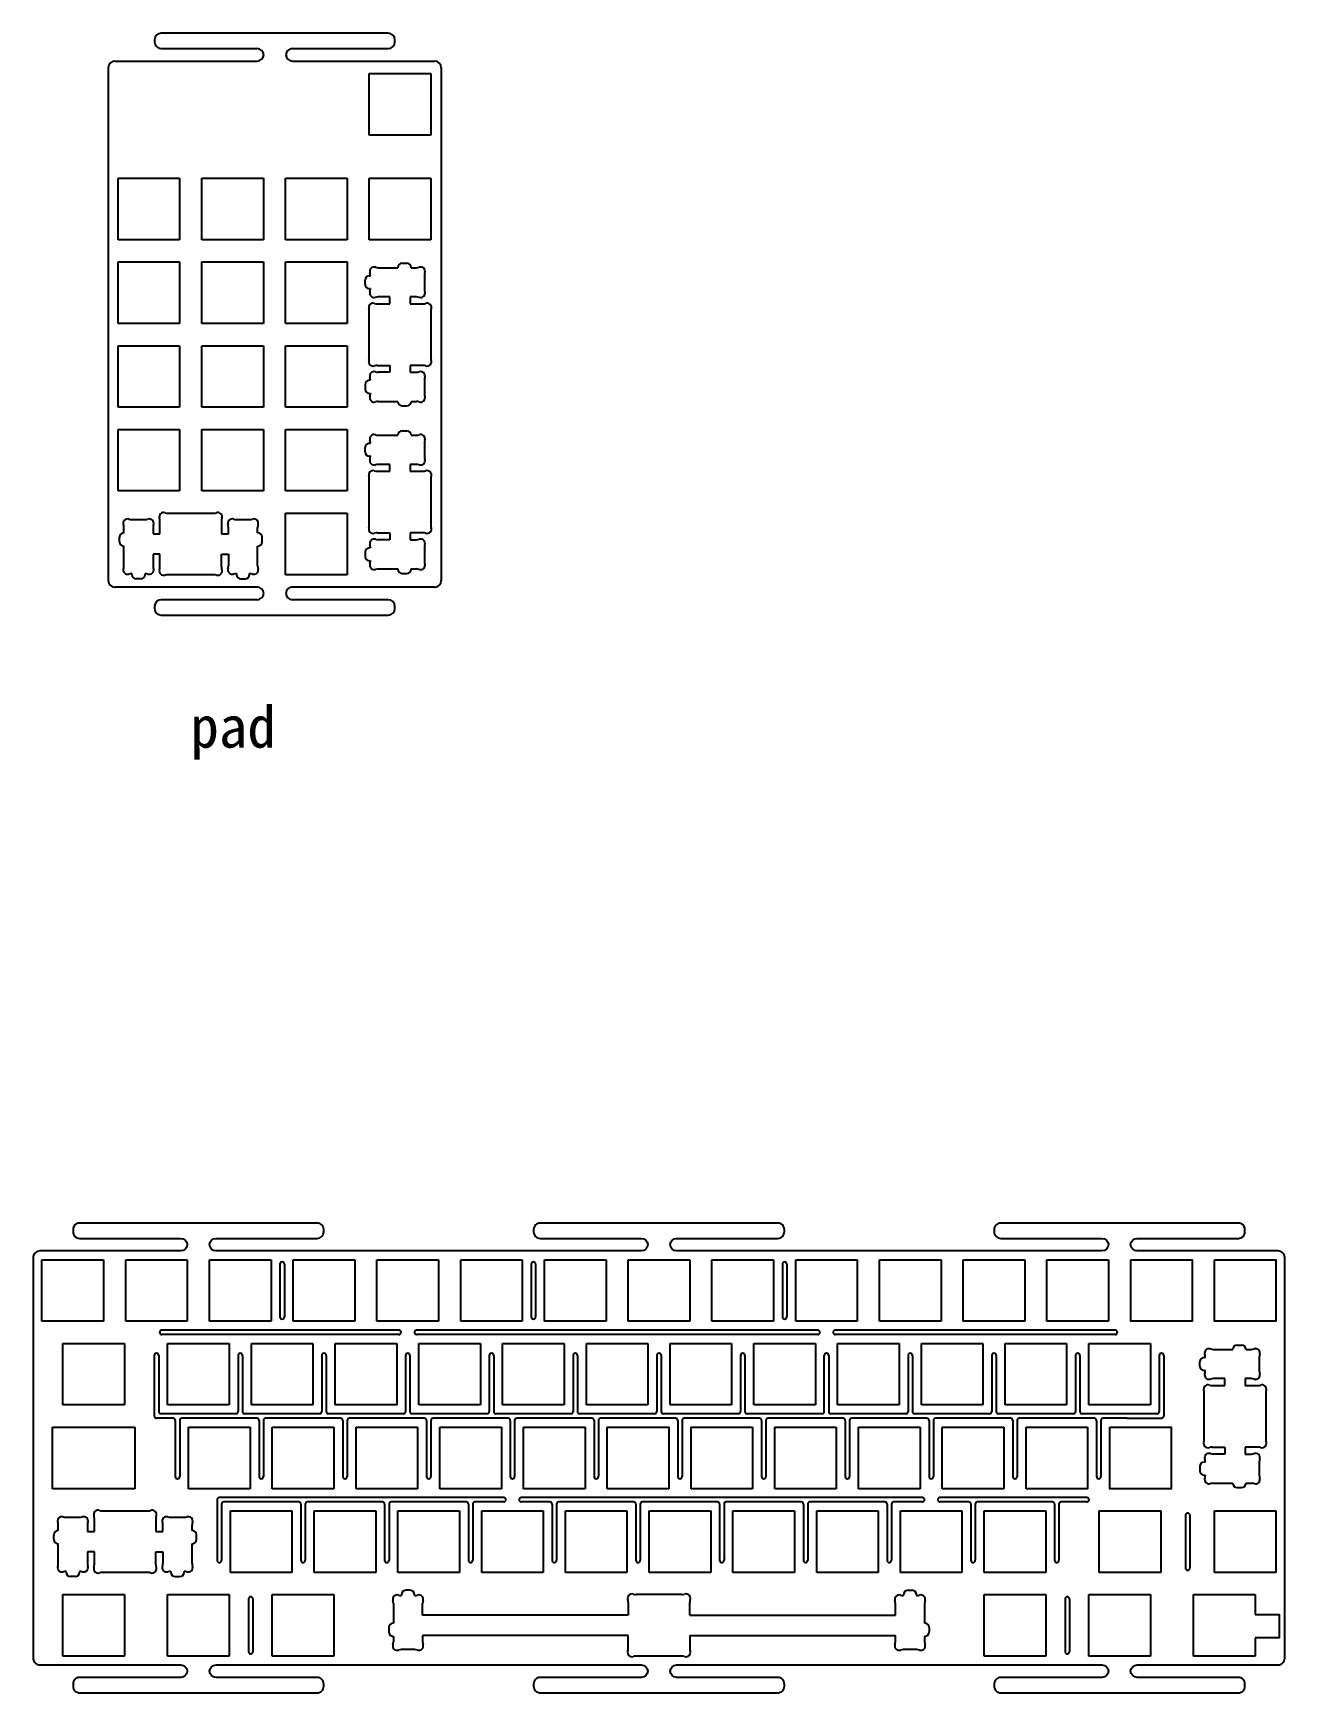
# Model space of a CAD drawing. Header units: millimetres. Extents: x 129 to 1846, y -253 to 443.
# Drawn here: x 1513.6 to 1798.3, y 65.2 to 442.8 of the extents above; entities that cross this region are included whole.
import ezdxf

# ---------------------------------------------------------------- set-up
doc = ezdxf.new("R2010")
doc.units = ezdxf.units.MM
doc.layers.add('BoardOutLine', color=6, linetype='Continuous', true_color=0xff00ff)
for name, color, linetype in [('SUIT-00-06_PBL7', 7, 'Continuous'), ('上壳', 10, 'Continuous'), ('图层1', 14, 'Continuous')]:
    doc.layers.add(name, color=color, linetype=linetype)

msp = doc.modelspace()

# ---------------------------------------------------------------- linework, layer by layer
at = {"linetype": 'Continuous'}
for p, q in [((1594.38, 442.84), (1542.74, 442.84)), ((1541.24, 441.34), (1541.24, 440.84)), ((1542.74, 439.34), (1564.54, 439.34)), ((1572.58, 439.34), (1594.38, 439.34)), ((1595.88, 440.84), (1595.88, 441.34)), ((1564.54, 313.94), (1542.74, 313.94)), ((1594.38, 313.94), (1572.58, 313.94)), ((1541.24, 312.44), (1541.24, 311.94)), ((1542.74, 310.44), (1594.38, 310.44)), ((1595.88, 311.94), (1595.88, 312.44))]:
    msp.add_line(p, q, dxfattribs=at)
for p, q in [((1530.7, 434.99), (1530.7, 318.28)), ((1532.2, 436.49), (1564.54, 436.49)), ((1572.58, 436.49), (1604.92, 436.49)), ((1606.42, 434.99), (1606.42, 318.28)), ((1564.74, 316.78), (1532.2, 316.78)), ((1604.92, 316.78), (1572.38, 316.78))]:
    msp.add_line(p, q)
at = {"color": 0}
for p, q in [((1590.07, 433.65), (1604.07, 433.65)), ((1590.07, 419.65), (1590.07, 433.65)), ((1604.07, 433.65), (1604.07, 419.65)), ((1604.07, 419.65), (1590.07, 419.65)), ((1532.92, 409.83), (1546.92, 409.83)), ((1532.92, 395.83), (1532.92, 409.83)), ((1546.92, 409.83), (1546.92, 395.83)), ((1551.97, 409.83), (1565.97, 409.83)), ((1551.97, 395.83), (1551.97, 409.83)), ((1565.97, 409.83), (1565.97, 395.83)), ((1571.02, 409.83), (1585.02, 409.83)), ((1571.02, 395.83), (1571.02, 409.83)), ((1585.02, 409.83), (1585.02, 395.83)), ((1590.07, 409.83), (1604.07, 409.83)), ((1590.07, 395.83), (1590.07, 409.83)), ((1604.07, 409.83), (1604.07, 395.83)), ((1546.92, 395.83), (1532.92, 395.83)), ((1565.97, 395.83), (1551.97, 395.83)), ((1585.02, 395.83), (1571.02, 395.83)), ((1604.07, 395.83), (1590.07, 395.83)), ((1532.92, 390.78), (1546.92, 390.78)), ((1532.92, 376.78), (1532.92, 390.78)), ((1546.92, 390.78), (1546.92, 376.78)), ((1551.97, 390.78), (1565.97, 390.78)), ((1551.97, 376.78), (1551.97, 390.78)), ((1565.97, 390.78), (1565.97, 376.78)), ((1571.02, 390.78), (1585.02, 390.78)), ((1571.02, 376.78), (1571.02, 390.78)), ((1585.02, 390.78), (1585.02, 376.78)), ((1546.92, 376.78), (1532.92, 376.78)), ((1565.97, 376.78), (1551.97, 376.78)), ((1585.02, 376.78), (1571.02, 376.78)), ((1532.92, 371.73), (1546.92, 371.73)), ((1532.92, 357.73), (1532.92, 371.73)), ((1546.92, 371.73), (1546.92, 357.73)), ((1551.97, 371.73), (1565.97, 371.73)), ((1551.97, 357.73), (1551.97, 371.73)), ((1565.97, 371.73), (1565.97, 357.73)), ((1571.02, 371.73), (1585.02, 371.73)), ((1571.02, 357.73), (1571.02, 371.73)), ((1585.02, 371.73), (1585.02, 357.73)), ((1546.92, 357.73), (1532.92, 357.73)), ((1565.97, 357.73), (1551.97, 357.73)), ((1585.02, 357.73), (1571.02, 357.73)), ((1532.92, 352.68), (1546.92, 352.68)), ((1532.92, 338.68), (1532.92, 352.68)), ((1546.92, 352.68), (1546.92, 338.68)), ((1551.97, 352.68), (1565.97, 352.68)), ((1551.97, 338.68), (1551.97, 352.68)), ((1565.97, 352.68), (1565.97, 338.68)), ((1571.02, 352.68), (1585.02, 352.68)), ((1571.02, 338.68), (1571.02, 352.68)), ((1585.02, 352.68), (1585.02, 338.68)), ((1546.92, 338.68), (1532.92, 338.68)), ((1565.97, 338.68), (1551.97, 338.68)), ((1585.02, 338.68), (1571.02, 338.68)), ((1571.02, 333.63), (1585.02, 333.63)), ((1571.02, 319.63), (1571.02, 333.63)), ((1585.02, 333.63), (1585.02, 319.63)), ((1585.02, 319.63), (1571.02, 319.63)), ((1515.61, 163.75), (1529.61, 163.75)), ((1515.61, 149.75), (1515.61, 163.75)), ((1529.61, 163.75), (1529.61, 149.75)), ((1534.66, 163.75), (1548.66, 163.75)), ((1534.66, 149.75), (1534.66, 163.75)), ((1548.66, 163.75), (1548.66, 149.75)), ((1553.71, 163.75), (1567.71, 163.75)), ((1553.71, 149.75), (1553.71, 163.75)), ((1567.71, 163.75), (1567.71, 149.75)), ((1572.76, 163.75), (1586.76, 163.75)), ((1572.76, 149.75), (1572.76, 163.75)), ((1586.76, 163.75), (1586.76, 149.75)), ((1591.81, 163.75), (1605.81, 163.75)), ((1591.81, 149.75), (1591.81, 163.75)), ((1605.81, 163.75), (1605.81, 149.75)), ((1610.86, 163.75), (1624.86, 163.75)), ((1610.86, 149.75), (1610.86, 163.75)), ((1624.86, 163.75), (1624.86, 149.75)), ((1629.91, 163.75), (1643.91, 163.75)), ((1629.91, 149.75), (1629.91, 163.75)), ((1643.91, 163.75), (1643.91, 149.75)), ((1648.96, 163.75), (1662.96, 163.75)), ((1648.96, 149.75), (1648.96, 163.75)), ((1662.96, 163.75), (1662.96, 149.75)), ((1668.01, 163.75), (1682.01, 163.75)), ((1668.01, 149.75), (1668.01, 163.75)), ((1682.01, 163.75), (1682.01, 149.75)), ((1687.06, 163.75), (1701.06, 163.75)), ((1687.06, 149.75), (1687.06, 163.75)), ((1701.06, 163.75), (1701.06, 149.75)), ((1706.11, 163.75), (1720.11, 163.75)), ((1706.11, 149.75), (1706.11, 163.75)), ((1720.11, 163.75), (1720.11, 149.75)), ((1725.16, 163.75), (1739.16, 163.75)), ((1725.16, 149.75), (1725.16, 163.75)), ((1739.16, 163.75), (1739.16, 149.75)), ((1744.21, 163.75), (1758.21, 163.75)), ((1744.21, 149.75), (1744.21, 163.75)), ((1758.21, 163.75), (1758.21, 149.75)), ((1529.61, 149.75), (1515.61, 149.75)), ((1548.66, 149.75), (1534.66, 149.75)), ((1567.71, 149.75), (1553.71, 149.75)), ((1586.76, 149.75), (1572.76, 149.75)), ((1605.81, 149.75), (1591.81, 149.75)), ((1624.86, 149.75), (1610.86, 149.75)), ((1643.91, 149.75), (1629.91, 149.75)), ((1662.96, 149.75), (1648.96, 149.75)), ((1682.01, 149.75), (1668.01, 149.75)), ((1701.06, 149.75), (1687.06, 149.75)), ((1720.11, 149.75), (1706.11, 149.75)), ((1739.16, 149.75), (1725.16, 149.75)), ((1758.21, 149.75), (1744.21, 149.75)), ((1520.38, 144.7), (1534.38, 144.7)), ((1520.38, 130.7), (1520.38, 144.7)), ((1534.38, 144.7), (1534.38, 130.7)), ((1544.19, 144.7), (1558.19, 144.7)), ((1544.19, 130.7), (1544.19, 144.7)), ((1558.19, 144.7), (1558.19, 130.7)), ((1563.24, 144.7), (1577.24, 144.7)), ((1563.24, 130.7), (1563.24, 144.7)), ((1577.24, 144.7), (1577.24, 130.7)), ((1582.29, 144.7), (1596.29, 144.7)), ((1582.29, 130.7), (1582.29, 144.7)), ((1596.29, 144.7), (1596.29, 130.7)), ((1601.34, 144.7), (1615.34, 144.7)), ((1601.34, 130.7), (1601.34, 144.7)), ((1615.34, 144.7), (1615.34, 130.7)), ((1620.39, 144.7), (1634.39, 144.7)), ((1620.39, 130.7), (1620.39, 144.7)), ((1634.39, 144.7), (1634.39, 130.7)), ((1639.44, 144.7), (1653.44, 144.7)), ((1639.44, 130.7), (1639.44, 144.7)), ((1653.44, 144.7), (1653.44, 130.7)), ((1658.49, 144.7), (1672.49, 144.7)), ((1658.49, 130.7), (1658.49, 144.7)), ((1672.49, 144.7), (1672.49, 130.7)), ((1677.54, 144.7), (1691.54, 144.7)), ((1677.54, 130.7), (1677.54, 144.7)), ((1691.54, 144.7), (1691.54, 130.7)), ((1696.59, 144.7), (1710.59, 144.7)), ((1696.59, 130.7), (1696.59, 144.7)), ((1710.59, 144.7), (1710.59, 130.7)), ((1715.64, 144.7), (1729.64, 144.7)), ((1715.64, 130.7), (1715.64, 144.7)), ((1729.64, 144.7), (1729.64, 130.7)), ((1734.69, 144.7), (1748.69, 144.7)), ((1734.69, 130.7), (1734.69, 144.7)), ((1748.69, 144.7), (1748.69, 130.7)), ((1753.74, 144.7), (1767.74, 144.7)), ((1753.74, 130.7), (1753.74, 144.7)), ((1767.74, 144.7), (1767.74, 130.7)), ((1534.38, 130.7), (1520.38, 130.7)), ((1558.19, 130.7), (1544.19, 130.7)), ((1577.24, 130.7), (1563.24, 130.7)), ((1596.29, 130.7), (1582.29, 130.7)), ((1615.34, 130.7), (1601.34, 130.7)), ((1634.39, 130.7), (1620.39, 130.7)), ((1653.44, 130.7), (1639.44, 130.7)), ((1672.49, 130.7), (1658.49, 130.7)), ((1691.54, 130.7), (1677.54, 130.7)), ((1710.59, 130.7), (1696.59, 130.7)), ((1729.64, 130.7), (1715.64, 130.7)), ((1748.69, 130.7), (1734.69, 130.7)), ((1767.74, 130.7), (1753.74, 130.7)), ((1548.95, 125.65), (1562.95, 125.65)), ((1548.95, 111.65), (1548.95, 125.65)), ((1562.95, 125.65), (1562.95, 111.65)), ((1568, 125.65), (1582, 125.65)), ((1568, 111.65), (1568, 125.65)), ((1582, 125.65), (1582, 111.65)), ((1587.05, 125.65), (1601.05, 125.65)), ((1587.05, 111.65), (1587.05, 125.65)), ((1601.05, 125.65), (1601.05, 111.65)), ((1606.1, 125.65), (1620.1, 125.65)), ((1606.1, 111.65), (1606.1, 125.65)), ((1620.1, 125.65), (1620.1, 111.65)), ((1625.15, 125.65), (1639.15, 125.65)), ((1625.15, 111.65), (1625.15, 125.65)), ((1639.15, 125.65), (1639.15, 111.65)), ((1644.2, 125.65), (1658.2, 125.65)), ((1644.2, 111.65), (1644.2, 125.65)), ((1658.2, 125.65), (1658.2, 111.65)), ((1663.25, 125.65), (1677.25, 125.65)), ((1663.25, 111.65), (1663.25, 125.65)), ((1677.25, 125.65), (1677.25, 111.65)), ((1682.3, 125.65), (1696.3, 125.65)), ((1682.3, 111.65), (1682.3, 125.65)), ((1696.3, 125.65), (1696.3, 111.65)), ((1701.35, 125.65), (1715.35, 125.65)), ((1701.35, 111.65), (1701.35, 125.65)), ((1715.35, 125.65), (1715.35, 111.65)), ((1720.4, 125.65), (1734.4, 125.65)), ((1720.4, 111.65), (1720.4, 125.65)), ((1734.4, 125.65), (1734.4, 111.65)), ((1739.45, 125.65), (1753.45, 125.65)), ((1739.45, 111.65), (1739.45, 125.65)), ((1753.45, 125.65), (1753.45, 111.65)), ((1562.95, 111.65), (1548.95, 111.65)), ((1582, 111.65), (1568, 111.65)), ((1601.05, 111.65), (1587.05, 111.65)), ((1620.1, 111.65), (1606.1, 111.65)), ((1639.15, 111.65), (1625.15, 111.65)), ((1658.2, 111.65), (1644.2, 111.65)), ((1677.25, 111.65), (1663.25, 111.65)), ((1696.3, 111.65), (1682.3, 111.65)), ((1715.35, 111.65), (1701.35, 111.65)), ((1734.4, 111.65), (1720.4, 111.65)), ((1753.45, 111.65), (1739.45, 111.65)), ((1558.48, 106.6), (1572.48, 106.6)), ((1558.48, 92.6), (1558.48, 106.6)), ((1572.48, 106.6), (1572.48, 92.6)), ((1577.53, 106.6), (1591.53, 106.6)), ((1577.53, 92.6), (1577.53, 106.6)), ((1591.53, 106.6), (1591.53, 92.6)), ((1596.58, 106.6), (1610.58, 106.6)), ((1596.58, 92.6), (1596.58, 106.6)), ((1610.58, 106.6), (1610.58, 92.6)), ((1615.63, 106.6), (1629.63, 106.6)), ((1615.63, 92.6), (1615.63, 106.6)), ((1629.63, 106.6), (1629.63, 92.6)), ((1634.68, 106.6), (1648.68, 106.6)), ((1634.68, 92.6), (1634.68, 106.6)), ((1648.68, 106.6), (1648.68, 92.6)), ((1653.73, 106.6), (1667.73, 106.6)), ((1653.73, 92.6), (1653.73, 106.6)), ((1667.73, 106.6), (1667.73, 92.6)), ((1672.78, 106.6), (1686.78, 106.6)), ((1672.78, 92.6), (1672.78, 106.6)), ((1686.78, 106.6), (1686.78, 92.6)), ((1691.83, 106.6), (1705.83, 106.6)), ((1691.83, 92.6), (1691.83, 106.6)), ((1705.83, 106.6), (1705.83, 92.6)), ((1710.88, 106.6), (1724.88, 106.6)), ((1710.88, 92.6), (1710.88, 106.6)), ((1724.88, 106.6), (1724.88, 92.6)), ((1729.93, 106.6), (1743.93, 106.6)), ((1729.93, 92.6), (1729.93, 106.6)), ((1743.93, 106.6), (1743.93, 92.6)), ((1756.12, 106.6), (1770.12, 106.6)), ((1756.12, 92.6), (1756.12, 106.6)), ((1770.12, 106.6), (1770.12, 92.6)), ((1782.31, 106.6), (1796.31, 106.6)), ((1782.31, 92.6), (1782.31, 106.6)), ((1796.31, 106.6), (1796.31, 92.6)), ((1572.48, 92.6), (1558.48, 92.6)), ((1591.53, 92.6), (1577.53, 92.6)), ((1610.58, 92.6), (1596.58, 92.6)), ((1629.63, 92.6), (1615.63, 92.6)), ((1648.68, 92.6), (1634.68, 92.6)), ((1667.73, 92.6), (1653.73, 92.6)), ((1686.78, 92.6), (1672.78, 92.6)), ((1705.83, 92.6), (1691.83, 92.6)), ((1724.88, 92.6), (1710.88, 92.6)), ((1743.93, 92.6), (1729.93, 92.6)), ((1770.12, 92.6), (1756.12, 92.6)), ((1796.31, 92.6), (1782.31, 92.6)), ((1520.38, 87.55), (1534.38, 87.55)), ((1520.38, 73.55), (1520.38, 87.55)), ((1534.38, 87.55), (1534.38, 73.55)), ((1544.19, 87.55), (1558.19, 87.55)), ((1544.19, 73.55), (1544.19, 87.55)), ((1558.19, 87.55), (1558.19, 73.55)), ((1568, 87.55), (1582, 87.55)), ((1568, 73.55), (1568, 87.55)), ((1582, 87.55), (1582, 73.55)), ((1729.93, 87.55), (1743.93, 87.55)), ((1729.93, 73.55), (1729.93, 87.55)), ((1743.93, 87.55), (1743.93, 73.55)), ((1753.74, 87.55), (1767.74, 87.55)), ((1753.74, 73.55), (1753.74, 87.55)), ((1767.74, 87.55), (1767.74, 73.55)), ((1777.55, 73.55), (1777.55, 87.55)), ((1777.55, 87.55), (1791.55, 87.55)), ((1791.55, 87.55), (1791.55, 82.99)), ((1791.55, 77.68), (1791.55, 73.55)), ((1534.38, 73.55), (1520.38, 73.55)), ((1558.19, 73.55), (1544.19, 73.55)), ((1582, 73.55), (1568, 73.55)), ((1743.93, 73.55), (1729.93, 73.55)), ((1767.74, 73.55), (1753.74, 73.55)), ((1791.55, 73.55), (1777.55, 73.55))]:
    msp.add_line(p, q, dxfattribs=at)
at = {"linetype": 'Continuous'}
msp.add_lwpolyline([(1513.61, 118.65), (1513.61, 73.55), (1513.61, 73.05, 0.414214), (1515.11, 71.55), (1547.17, 71.55, -0.399638), (1548.67, 70.13, -0.399638), (1547.17, 68.7), (1524.17, 68.7, 0.414214), (1522.67, 67.2), (1522.67, 66.7, 0.414214), (1524.17, 65.2), (1551.19, 65.2), (1578.21, 65.2, 0.414214), (1579.71, 66.7), (1579.71, 67.2, 0.414214), (1578.21, 68.7), (1555.21, 68.7, -0.399638), (1553.71, 70.13, -0.399638), (1555.21, 71.55), (1651.94, 71.55, -0.399638), (1653.44, 70.13, -0.399638), (1651.94, 68.7), (1628.94, 68.7, 0.414214), (1627.44, 67.2), (1627.44, 66.7, 0.414214), (1628.94, 65.2), (1655.96, 65.2), (1682.98, 65.2, 0.414214), (1684.48, 66.7), (1684.48, 67.2, 0.414214), (1682.98, 68.7), (1659.98, 68.7, -0.399638), (1658.48, 70.13, -0.399638), (1659.98, 71.55), (1756.71, 71.55, -0.399638), (1758.21, 70.13, -0.399638), (1756.71, 68.7), (1733.71, 68.7, 0.414214), (1732.21, 67.2), (1732.21, 66.7, 0.414214), (1733.71, 65.2), (1760.73, 65.2), (1787.75, 65.2, 0.414214), (1789.25, 66.7), (1789.25, 67.2, 0.414214), (1787.75, 68.7), (1764.75, 68.7, -0.399638), (1763.25, 70.13, -0.399638), (1764.75, 71.55), (1796.81, 71.55, 0.414214), (1798.31, 73.05), (1798.31, 118.65), (1798.31, 164.25, 0.414214), (1796.81, 165.75), (1764.75, 165.75, -0.399638), (1763.25, 167.18, -0.399638), (1764.75, 168.6), (1787.75, 168.6, 0.414214), (1789.25, 170.1), (1789.25, 170.6, 0.414214), (1787.75, 172.1), (1760.73, 172.1), (1733.71, 172.1, 0.414214), (1732.21, 170.6), (1732.21, 170.1, 0.414214), (1733.71, 168.6), (1756.71, 168.6, -0.399638), (1758.21, 167.18, -0.399638), (1756.71, 165.75), (1659.98, 165.75, -0.399638), (1658.48, 167.18, -0.399638), (1659.98, 168.6), (1682.98, 168.6, 0.414214), (1684.48, 170.1), (1684.48, 170.6, 0.414214), (1682.98, 172.1), (1655.96, 172.1), (1628.94, 172.1, 0.414214), (1627.44, 170.6), (1627.44, 170.1, 0.414214), (1628.94, 168.6), (1651.94, 168.6, -0.399638), (1653.44, 167.18, -0.399638), (1651.94, 165.75), (1555.21, 165.75, -0.399638), (1553.71, 167.18, -0.399638), (1555.21, 168.6), (1578.21, 168.6, 0.414214), (1579.71, 170.1), (1579.71, 170.6, 0.414214), (1578.21, 172.1), (1551.19, 172.1), (1524.17, 172.1, 0.414214), (1522.67, 170.6), (1522.67, 170.1, 0.414214), (1524.17, 168.6), (1547.17, 168.6, -0.399638), (1548.67, 167.18, -0.399638), (1547.17, 165.75), (1515.11, 165.75, 0.414214), (1513.61, 164.25), (1513.61, 163.75)], format="xyb", close=True, dxfattribs=at)
at = {"color": 0}
for points in [[(1763.26, 163.75), (1777.26, 163.75), (1777.26, 149.75), (1763.26, 149.75)], [(1782.31, 163.75), (1796.31, 163.75), (1796.31, 149.75), (1782.31, 149.75)], [(1758.5, 125.65), (1772.5, 125.65), (1772.5, 111.65), (1758.5, 111.65)]]:
    msp.add_lwpolyline(points, close=True, dxfattribs=at)
msp.add_lwpolyline([(1791.55, 82.99), (1797.04, 82.99), (1797.04, 77.68), (1791.55, 77.68)])
at = {"linetype": 'Continuous'}
for centre, start, end in [((1542.74, 441.34), 90, 180), ((1594.38, 441.34), 0, 90), ((1542.74, 440.84), 180, 270), ((1564.54, 437.84), 2.866, 90), ((1572.58, 437.84), 90, 177.134), ((1594.38, 440.84), 270, 0), ((1564.54, 437.99), 270, 357.134), ((1572.58, 437.99), 182.866, 270), ((1542.74, 312.44), 90, 180), ((1564.54, 315.29), 2.866, 90), ((1564.54, 315.44), 270, 357.134), ((1572.58, 315.29), 90, 177.134), ((1572.58, 315.44), 182.866, 270), ((1594.38, 312.44), 0, 90), ((1542.74, 311.94), 180, 270), ((1594.38, 311.94), 270, 0)]:
    msp.add_arc(centre, 1.5, start, end, dxfattribs=at)
for centre, start, end in [((1532.2, 434.99), 90, 180), ((1604.92, 434.99), 0, 90), ((1532.2, 318.28), 180, 270), ((1604.92, 318.28), 270, 0)]:
    msp.add_arc(centre, 1.5, start, end)
at = {"layer": 'BoardOutLine'}
for p, q in [((1569.74, 162.75), (1569.74, 150.75)), ((1570.74, 162.75), (1570.74, 150.75)), ((1626.89, 162.75), (1626.89, 150.75)), ((1627.89, 162.75), (1627.89, 150.75)), ((1684.04, 162.75), (1684.04, 150.75)), ((1685.04, 162.75), (1685.04, 150.75)), ((1775.72, 105.6), (1775.72, 93.6)), ((1776.72, 105.6), (1776.72, 93.6)), ((1562.59, 86.55), (1562.59, 74.55)), ((1563.59, 86.55), (1563.59, 74.55)), ((1748.33, 86.55), (1748.33, 74.55)), ((1749.33, 86.55), (1749.33, 74.55))]:
    msp.add_line(p, q, dxfattribs=at)
for centre, start, end in [((1570.24, 162.75), 0, 180), ((1627.39, 162.75), 0, 180), ((1684.54, 162.75), 0, 180), ((1570.24, 150.75), 180, 0), ((1627.39, 150.75), 180, 0), ((1684.54, 150.75), 180, 0), ((1776.22, 105.6), 0, 180), ((1776.22, 93.6), 180, 0), ((1563.09, 86.55), 0, 180), ((1748.83, 86.55), 0, 180), ((1563.09, 74.55), 180, 0), ((1748.83, 74.55), 180, 0)]:
    msp.add_arc(centre, 0.5, start, end, dxfattribs=at)
at = {"layer": 'SUIT-00-06_PBL7', "color": 7, "linetype": 'Continuous'}
for p, q in [((1517.99, 111.65), (1517.99, 125.65)), ((1517.99, 125.65), (1536.76, 125.65)), ((1536.76, 125.65), (1536.76, 111.65)), ((1536.76, 111.65), (1517.99, 111.65))]:
    msp.add_line(p, q, dxfattribs=at)
at = {"layer": '上壳'}
for p, q in [((1592.08, 389.48), (1596.57, 389.48)), ((1597.57, 390.48), (1598.57, 390.48)), ((1599.57, 389.48), (1600.82, 389.48)), ((1589.1, 385.66), (1589.1, 386.66)), ((1590.1, 387.66), (1590.3, 387.66)), ((1590.3, 387.66), (1590.3, 387.7)), ((1602.6, 387.7), (1602.6, 384.61)), ((1590.3, 384.66), (1590.1, 384.66)), ((1590.3, 384.61), (1590.3, 384.66)), ((1594.77, 382.83), (1592.08, 382.83)), ((1594.77, 381.26), (1594.77, 382.83)), ((1600.82, 382.83), (1599.37, 382.83)), ((1599.37, 382.83), (1599.37, 381.26)), ((1590.07, 369.04), (1590.07, 379.48)), ((1591.85, 381.26), (1594.77, 381.26)), ((1599.37, 381.26), (1602.29, 381.26)), ((1604.07, 379.48), (1604.07, 369.04)), ((1591.85, 367.26), (1594.77, 367.26)), ((1594.77, 367.26), (1594.77, 365.68)), ((1602.29, 367.26), (1599.37, 367.26)), ((1599.37, 367.26), (1599.37, 365.68)), ((1589.1, 362.86), (1589.1, 361.86)), ((1590.3, 363.86), (1590.1, 363.86)), ((1590.3, 363.9), (1590.3, 363.86)), ((1594.77, 365.68), (1592.08, 365.68)), ((1599.37, 365.68), (1600.82, 365.68)), ((1602.6, 363.9), (1602.6, 360.81)), ((1590.1, 360.86), (1590.3, 360.86)), ((1590.3, 360.86), (1590.3, 360.81)), ((1592.08, 359.03), (1596.57, 359.03)), ((1599.57, 359.03), (1600.82, 359.03)), ((1597.57, 358.03), (1598.57, 358.03)), ((1592.08, 351.38), (1596.57, 351.38)), ((1597.57, 352.38), (1598.57, 352.38)), ((1599.57, 351.38), (1600.82, 351.38)), ((1589.1, 347.56), (1589.1, 348.56)), ((1590.1, 349.56), (1590.3, 349.56)), ((1590.3, 349.56), (1590.3, 349.6)), ((1602.6, 349.6), (1602.6, 346.51)), ((1590.3, 346.56), (1590.1, 346.56)), ((1590.3, 346.51), (1590.3, 346.56)), ((1594.77, 344.73), (1592.08, 344.73)), ((1594.77, 343.16), (1594.77, 344.73)), ((1600.82, 344.73), (1599.37, 344.73)), ((1599.37, 344.73), (1599.37, 343.16)), ((1590.07, 330.94), (1590.07, 341.38)), ((1591.85, 343.16), (1594.77, 343.16)), ((1599.37, 343.16), (1602.29, 343.16)), ((1604.07, 341.38), (1604.07, 330.94)), ((1544.23, 333.63), (1554.67, 333.63)), ((1534.22, 329.13), (1534.22, 330.38)), ((1536, 332.16), (1539.09, 332.16)), ((1540.87, 330.38), (1540.87, 328.93)), ((1540.87, 328.93), (1542.45, 328.93)), ((1542.45, 328.93), (1542.45, 331.85)), ((1556.45, 331.85), (1556.45, 328.93)), ((1556.45, 328.93), (1558.02, 328.93)), ((1558.02, 328.93), (1558.02, 330.38)), ((1559.8, 332.16), (1562.89, 332.16)), ((1564.67, 329.13), (1564.67, 330.38)), ((1591.85, 329.16), (1594.77, 329.16)), ((1594.77, 329.16), (1594.77, 327.58)), ((1602.29, 329.16), (1599.37, 329.16)), ((1599.37, 329.16), (1599.37, 327.58)), ((1533.22, 327.13), (1533.22, 328.13)), ((1534.22, 321.64), (1534.22, 326.13)), ((1564.67, 321.64), (1564.67, 326.13)), ((1565.67, 327.13), (1565.67, 328.13)), ((1590.3, 325.76), (1590.1, 325.76)), ((1590.3, 325.8), (1590.3, 325.76)), ((1594.77, 327.58), (1592.08, 327.58)), ((1599.37, 327.58), (1600.82, 327.58)), ((1602.6, 325.8), (1602.6, 322.71)), ((1542.45, 324.33), (1540.87, 324.33)), ((1540.87, 324.33), (1540.87, 321.64)), ((1542.45, 321.41), (1542.45, 324.33)), ((1556.45, 321.41), (1556.45, 324.33)), ((1556.45, 324.33), (1558.02, 324.33)), ((1558.02, 324.33), (1558.02, 321.64)), ((1589.1, 324.76), (1589.1, 323.76)), ((1590.1, 322.76), (1590.3, 322.76)), ((1590.3, 322.76), (1590.3, 322.71)), ((1536.05, 319.86), (1536, 319.86)), ((1536.05, 319.66), (1536.05, 319.86)), ((1538.05, 318.66), (1537.05, 318.66)), ((1539.09, 319.86), (1539.05, 319.86)), ((1539.05, 319.86), (1539.05, 319.66)), ((1554.67, 319.63), (1544.23, 319.63)), ((1559.8, 319.86), (1559.85, 319.86)), ((1559.85, 319.86), (1559.85, 319.66)), ((1560.85, 318.66), (1561.85, 318.66)), ((1562.85, 319.66), (1562.85, 319.86)), ((1562.85, 319.86), (1562.89, 319.86)), ((1592.08, 320.93), (1596.57, 320.93)), ((1597.57, 319.93), (1598.57, 319.93)), ((1599.57, 320.93), (1600.82, 320.93)), ((1596.81, 147.73), (1542.84, 147.73)), ((1692.06, 147.73), (1600.81, 147.73)), ((1759.74, 147.73), (1696.06, 147.73)), ((1596.81, 146.73), (1542.84, 146.73)), ((1597.31, 147.23), (1597.31, 147.23)), ((1600.31, 147.23), (1600.31, 147.23)), ((1692.06, 146.73), (1600.81, 146.73)), ((1692.56, 147.23), (1692.56, 147.23)), ((1695.56, 147.23), (1695.56, 147.23)), ((1759.74, 146.73), (1696.06, 146.73)), ((1787.49, 144.34), (1788.49, 144.34)), ((1541.16, 141.95), (1541.16, 128.18)), ((1542.16, 141.95), (1542.16, 129.18)), ((1560.21, 141.95), (1560.21, 129.18)), ((1561.21, 141.95), (1561.21, 129.18)), ((1579.26, 141.95), (1579.26, 129.18)), ((1580.26, 141.95), (1580.26, 129.18)), ((1598.31, 141.95), (1598.31, 129.18)), ((1599.31, 141.95), (1599.31, 129.18)), ((1617.36, 141.95), (1617.36, 129.18)), ((1618.36, 141.95), (1618.36, 129.18)), ((1636.41, 141.95), (1636.41, 129.18)), ((1637.41, 141.95), (1637.41, 129.18)), ((1655.46, 141.95), (1655.46, 129.18)), ((1656.46, 141.95), (1656.46, 129.18)), ((1674.51, 141.95), (1674.51, 129.18)), ((1675.51, 141.95), (1675.51, 129.18)), ((1693.56, 129.18), (1693.56, 141.95)), ((1694.56, 141.95), (1694.56, 129.18)), ((1712.61, 141.95), (1712.61, 129.18)), ((1713.61, 141.95), (1713.61, 129.18)), ((1731.66, 141.95), (1731.66, 129.18)), ((1732.66, 141.95), (1732.66, 129.18)), ((1750.71, 141.95), (1750.71, 129.18)), ((1751.71, 141.95), (1751.71, 129.18)), ((1769.76, 141.95), (1769.76, 129.18)), ((1770.76, 141.95), (1770.76, 128.18)), ((1779.02, 139.52), (1779.02, 140.52)), ((1780.02, 141.52), (1780.22, 141.52)), ((1780.22, 141.52), (1780.22, 141.56)), ((1782, 143.34), (1786.49, 143.34)), ((1789.49, 143.34), (1790.74, 143.34)), ((1792.52, 141.56), (1792.52, 138.47)), ((1780.22, 138.52), (1780.02, 138.52)), ((1780.22, 138.47), (1780.22, 138.52)), ((1784.69, 136.69), (1782, 136.69)), ((1784.69, 135.12), (1784.69, 136.69)), ((1790.74, 136.69), (1789.29, 136.69)), ((1789.29, 136.69), (1789.29, 135.12)), ((1779.99, 122.9), (1779.99, 133.34)), ((1781.77, 135.12), (1784.69, 135.12)), ((1789.29, 135.12), (1792.21, 135.12)), ((1793.99, 133.34), (1793.99, 122.9)), ((1559.71, 128.68), (1542.66, 128.68)), ((1578.76, 128.68), (1561.71, 128.68)), ((1597.81, 128.68), (1580.76, 128.68)), ((1616.86, 128.68), (1599.81, 128.68)), ((1635.91, 128.68), (1618.86, 128.68)), ((1654.96, 128.68), (1637.91, 128.68)), ((1674.01, 128.68), (1656.96, 128.68)), ((1693.06, 128.68), (1676.01, 128.68)), ((1712.11, 128.68), (1695.06, 128.68)), ((1731.16, 128.68), (1714.11, 128.68)), ((1750.21, 128.68), (1733.16, 128.68)), ((1769.26, 128.68), (1752.21, 128.68)), ((1545.43, 127.68), (1541.66, 127.68)), ((1545.93, 127.18), (1545.93, 114.4)), ((1546.93, 127.18), (1546.93, 114.4)), ((1564.48, 127.68), (1547.43, 127.68)), ((1564.98, 127.18), (1564.98, 114.4)), ((1565.98, 127.18), (1565.98, 114.4)), ((1583.53, 127.68), (1566.48, 127.68)), ((1584.03, 127.18), (1584.03, 114.4)), ((1585.03, 127.18), (1585.03, 114.4)), ((1602.58, 127.68), (1585.53, 127.68)), ((1603.08, 127.18), (1603.08, 114.4)), ((1604.08, 127.18), (1604.08, 114.4)), ((1621.63, 127.68), (1604.58, 127.68)), ((1622.13, 127.18), (1622.13, 114.4)), ((1623.13, 127.18), (1623.13, 114.4)), ((1640.68, 127.68), (1623.63, 127.68)), ((1641.18, 127.18), (1641.18, 114.4)), ((1642.18, 127.18), (1642.18, 114.4)), ((1659.73, 127.68), (1642.68, 127.68)), ((1660.23, 127.18), (1660.23, 114.4)), ((1661.23, 127.18), (1661.23, 114.4)), ((1678.78, 127.68), (1661.73, 127.68)), ((1679.28, 127.18), (1679.28, 114.4)), ((1680.28, 127.18), (1680.28, 114.4)), ((1697.83, 127.68), (1680.78, 127.68)), ((1698.33, 127.18), (1698.33, 114.4)), ((1699.33, 127.18), (1699.33, 114.4)), ((1716.88, 127.68), (1699.83, 127.68)), ((1717.38, 127.18), (1717.38, 114.4)), ((1718.38, 127.18), (1718.38, 114.4)), ((1735.93, 127.68), (1718.88, 127.68)), ((1736.43, 127.18), (1736.43, 114.4)), ((1737.43, 127.18), (1737.43, 114.4)), ((1754.98, 127.68), (1737.93, 127.68)), ((1755.48, 127.18), (1755.48, 114.4)), ((1756.48, 127.18), (1756.48, 114.4)), ((1762.42, 127.68), (1756.98, 127.68)), ((1762.42, 127.67), (1763.66, 127.68)), ((1763.66, 127.68), (1770.26, 127.68)), ((1770.26, 127.68), (1770.26, 127.68)), ((1781.77, 121.12), (1784.69, 121.12)), ((1784.69, 121.12), (1784.69, 119.54)), ((1792.21, 121.12), (1789.29, 121.12)), ((1789.29, 121.12), (1789.29, 119.54)), ((1780.22, 117.72), (1780.02, 117.72)), ((1780.22, 117.76), (1780.22, 117.72)), ((1784.69, 119.54), (1782, 119.54)), ((1789.29, 119.54), (1790.74, 119.54)), ((1792.52, 117.76), (1792.52, 114.67)), ((1779.02, 116.72), (1779.02, 115.72)), ((1780.02, 114.72), (1780.22, 114.72)), ((1780.22, 114.72), (1780.22, 114.67)), ((1620.63, 109.63), (1555.95, 109.63)), ((1715.88, 109.63), (1624.63, 109.63)), ((1753.29, 109.63), (1719.88, 109.63)), ((1782, 112.89), (1786.49, 112.89)), ((1787.49, 111.89), (1788.49, 111.89)), ((1789.49, 112.89), (1790.74, 112.89)), ((1529.3, 106.6), (1539.74, 106.6)), ((1555.45, 109.13), (1555.45, 95.35)), ((1556.45, 108.13), (1556.45, 95.35)), ((1574, 108.63), (1556.95, 108.63)), ((1574.5, 108.13), (1574.5, 95.35)), ((1575.5, 108.13), (1575.5, 95.35)), ((1593.05, 108.63), (1576, 108.63)), ((1593.55, 108.13), (1593.55, 95.35)), ((1594.55, 108.13), (1594.55, 95.35)), ((1612.1, 108.63), (1595.05, 108.63)), ((1612.6, 108.13), (1612.6, 95.35)), ((1613.6, 108.13), (1613.6, 95.35)), ((1620.63, 108.63), (1614.1, 108.63)), ((1621.13, 109.13), (1621.13, 109.13)), ((1624.13, 109.13), (1624.13, 109.13)), ((1631.15, 108.63), (1624.63, 108.63)), ((1631.65, 108.13), (1631.65, 95.35)), ((1632.65, 108.13), (1632.65, 95.35)), ((1650.2, 108.63), (1633.15, 108.63)), ((1650.7, 108.13), (1650.7, 95.35)), ((1651.7, 108.13), (1651.7, 95.35)), ((1669.25, 108.63), (1652.2, 108.63)), ((1669.75, 108.13), (1669.75, 95.35)), ((1670.75, 108.13), (1670.75, 95.35)), ((1688.3, 108.63), (1671.25, 108.63)), ((1688.8, 108.13), (1688.8, 95.35)), ((1689.8, 108.13), (1689.8, 95.35)), ((1707.35, 108.63), (1690.3, 108.63)), ((1707.85, 108.13), (1707.85, 95.35)), ((1708.85, 108.13), (1708.85, 95.35)), ((1715.88, 108.63), (1709.35, 108.63)), ((1716.38, 109.13), (1716.38, 109.13)), ((1719.38, 109.13), (1719.38, 109.13)), ((1726.4, 108.63), (1719.88, 108.63)), ((1726.9, 108.13), (1726.9, 95.35)), ((1727.9, 108.13), (1727.9, 95.35)), ((1745.45, 108.63), (1728.4, 108.63)), ((1745.95, 108.13), (1745.95, 95.35)), ((1746.95, 108.13), (1746.95, 95.35)), ((1753.29, 108.63), (1747.45, 108.63)), ((1519.29, 102.1), (1519.29, 103.35)), ((1521.07, 105.13), (1524.17, 105.13)), ((1525.94, 103.35), (1525.94, 101.9)), ((1527.52, 101.9), (1527.52, 104.82)), ((1541.52, 104.82), (1541.52, 101.9)), ((1543.09, 101.9), (1543.09, 103.35)), ((1544.87, 105.13), (1547.97, 105.13)), ((1549.74, 102.1), (1549.74, 103.35)), ((1518.29, 100.1), (1518.29, 101.1)), ((1519.29, 94.61), (1519.29, 99.1)), ((1525.94, 101.9), (1527.52, 101.9)), ((1541.52, 101.9), (1543.09, 101.9)), ((1549.74, 94.61), (1549.74, 99.1)), ((1550.74, 100.1), (1550.74, 101.1)), ((1527.52, 97.3), (1525.94, 97.3)), ((1525.94, 97.3), (1525.94, 94.61)), ((1527.52, 94.38), (1527.52, 97.3)), ((1541.52, 94.38), (1541.52, 97.3)), ((1541.52, 97.3), (1543.09, 97.3)), ((1543.09, 97.3), (1543.09, 94.61)), ((1521.12, 92.83), (1521.07, 92.83)), ((1521.12, 92.63), (1521.12, 92.83)), ((1523.12, 91.63), (1522.12, 91.63)), ((1524.17, 92.83), (1524.12, 92.83)), ((1524.12, 92.83), (1524.12, 92.63)), ((1539.74, 92.6), (1529.3, 92.6)), ((1544.87, 92.83), (1544.92, 92.83)), ((1544.92, 92.83), (1544.92, 92.63)), ((1545.92, 91.63), (1546.92, 91.63)), ((1547.92, 92.63), (1547.92, 92.83)), ((1547.92, 92.83), (1547.97, 92.83)), ((1597.36, 87.32), (1597.32, 87.32)), ((1597.36, 87.52), (1597.36, 87.32)), ((1599.36, 88.52), (1598.36, 88.52)), ((1600.36, 87.32), (1600.36, 87.52)), ((1600.41, 87.32), (1600.36, 87.32)), ((1661.18, 87.55), (1650.74, 87.55)), ((1711.52, 87.32), (1711.56, 87.32)), ((1711.56, 87.32), (1711.56, 87.52)), ((1712.56, 88.52), (1713.56, 88.52)), ((1714.56, 87.52), (1714.56, 87.32)), ((1714.56, 87.32), (1714.61, 87.32)), ((1595.54, 85.54), (1595.54, 81.05)), ((1602.19, 82.85), (1602.19, 85.54)), ((1648.96, 85.77), (1648.96, 82.85)), ((1662.96, 82.85), (1662.96, 85.77)), ((1709.74, 82.85), (1709.74, 85.54)), ((1716.39, 85.54), (1716.39, 81.05)), ((1594.54, 80.05), (1594.54, 79.05)), ((1717.39, 80.05), (1717.39, 79.05)), ((1595.54, 78.05), (1595.54, 76.8)), ((1602.19, 78.25), (1602.19, 76.8)), ((1648.96, 75.33), (1648.96, 78.25)), ((1662.96, 78.25), (1662.96, 75.33)), ((1709.74, 76.8), (1709.74, 78.25)), ((1716.39, 78.05), (1716.39, 76.8)), ((1600.41, 75.02), (1597.32, 75.02)), ((1661.18, 73.55), (1650.74, 73.55)), ((1714.61, 75.02), (1711.52, 75.02))]:
    msp.add_line(p, q, dxfattribs=at)
for centre, radius, start, end in [((1591.16, 388.63), 1, 72.0237, 197.9763), ((1592.08, 391.48), 2, 252.0237, 270), ((1597.57, 389.48), 1, 90, 180), ((1598.57, 389.48), 1, 360, 90), ((1600.82, 391.48), 2, 270, 287.9763), ((1601.75, 388.63), 1, 342.0237, 107.9763), ((1590.1, 386.66), 1, 90, 180), ((1590.1, 385.66), 1, 180, 270), ((1588.3, 387.7), 2, 0, 17.9763), ((1604.6, 387.7), 2, 162.0237, 180), ((1591.16, 383.69), 1, 162.0237, 287.9763), ((1588.3, 384.61), 2, 342.0237, 360), ((1592.08, 380.83), 2, 90, 107.9763), ((1600.82, 380.83), 2, 72.0237, 90), ((1601.75, 383.69), 1, 252.0237, 17.9763), ((1604.6, 384.61), 2, 180, 197.9763), ((1590.93, 380.41), 1, 72.0237, 197.9763), ((1588.07, 379.48), 2, 0, 17.9763), ((1591.85, 383.26), 2, 252.0237, 270), ((1602.29, 383.26), 2, 270, 287.9763), ((1603.22, 380.41), 1, 342.0237, 107.9763), ((1606.07, 379.48), 2, 162.0237, 180), ((1590.93, 368.11), 1, 162.0237, 287.9763), ((1588.07, 369.04), 2, 342.0237, 0), ((1591.85, 365.26), 2, 90, 107.9763), ((1602.29, 365.26), 2, 72.0237, 90), ((1603.22, 368.11), 1, 252.0237, 17.9763), ((1606.07, 369.04), 2, 180, 197.9763), ((1590.1, 362.86), 1, 90, 180), ((1591.16, 364.83), 1, 72.0237, 197.9763), ((1588.3, 363.9), 2, 0, 17.9763), ((1592.08, 367.68), 2, 252.0237, 270), ((1600.82, 367.68), 2, 270, 287.9763), ((1601.75, 364.83), 1, 342.0237, 107.9763), ((1604.6, 363.9), 2, 162.0237, 180), ((1590.1, 361.86), 1, 180, 270), ((1591.16, 359.89), 1, 162.0237, 287.9763), ((1588.3, 360.81), 2, 342.0237, 0), ((1592.08, 357.03), 2, 90, 107.9763), ((1597.57, 359.03), 1, 180, 270), ((1598.57, 359.03), 1, 270, 0), ((1600.82, 357.03), 2, 72.0237, 90), ((1601.75, 359.89), 1, 252.0237, 17.9763), ((1604.6, 360.81), 2, 180, 197.9763), ((1591.16, 350.53), 1, 72.0237, 197.9763), ((1592.08, 353.38), 2, 252.0237, 270), ((1597.57, 351.38), 1, 90, 180), ((1598.57, 351.38), 1, 360, 90), ((1600.82, 353.38), 2, 270, 287.9763), ((1601.75, 350.53), 1, 342.0237, 107.9763), ((1590.1, 348.56), 1, 90, 180), ((1590.1, 347.56), 1, 180, 270), ((1588.3, 349.6), 2, 0, 17.9763), ((1604.6, 349.6), 2, 162.0237, 180), ((1591.16, 345.59), 1, 162.0237, 287.9763), ((1588.3, 346.51), 2, 342.0237, 360), ((1592.08, 342.73), 2, 90, 107.9763), ((1600.82, 342.73), 2, 72.0237, 90), ((1601.75, 345.59), 1, 252.0237, 17.9763), ((1604.6, 346.51), 2, 180, 197.9763), ((1590.93, 342.3), 1, 72.0237, 197.9763), ((1588.07, 341.38), 2, 0, 17.9763), ((1591.85, 345.16), 2, 252.0237, 270), ((1602.29, 345.16), 2, 270, 287.9763), ((1603.22, 342.3), 1, 342.0237, 107.9763), ((1606.07, 341.38), 2, 162.0237, 180), ((1543.3, 332.78), 1, 72.0237, 197.9763), ((1540.45, 331.85), 2, 360, 17.9763), ((1544.23, 335.63), 2, 252.0237, 270), ((1554.67, 335.63), 2, 270, 287.9763), ((1555.59, 332.78), 1, 342.0237, 107.9763), ((1558.45, 331.85), 2, 162.0237, 180), ((1534.22, 328.13), 1, 90, 180), ((1535.08, 331.31), 1, 72.0237, 197.9763), ((1532.22, 330.38), 2, 0, 17.9763), ((1536, 334.16), 2, 252.0237, 270), ((1539.09, 334.16), 2, 270, 287.9763), ((1540.02, 331.31), 1, 342.0237, 107.9763), ((1542.87, 330.38), 2, 162.0237, 180), ((1558.88, 331.31), 1, 72.0237, 197.9763), ((1556.02, 330.38), 2, 0, 17.9763), ((1559.8, 334.16), 2, 252.0237, 270), ((1562.89, 334.16), 2, 270, 287.9763), ((1563.82, 331.31), 1, 342.0237, 107.9763), ((1566.67, 330.38), 2, 162.0237, 180), ((1564.67, 328.13), 1, 0, 90), ((1590.93, 330.01), 1, 162.0237, 287.9763), ((1588.07, 330.94), 2, 342.0237, 0), ((1591.85, 327.16), 2, 90, 107.9763), ((1602.29, 327.16), 2, 72.0237, 90), ((1603.22, 330.01), 1, 252.0237, 17.9763), ((1606.07, 330.94), 2, 180, 197.9763), ((1534.22, 327.13), 1, 180, 270), ((1564.67, 327.13), 1, 270, 360), ((1590.1, 324.76), 1, 90, 180), ((1591.16, 326.73), 1, 72.0237, 197.9763), ((1588.3, 325.8), 2, 0, 17.9763), ((1592.08, 329.58), 2, 252.0237, 270), ((1600.82, 329.58), 2, 270, 287.9763), ((1601.75, 326.73), 1, 342.0237, 107.9763), ((1604.6, 325.8), 2, 162.0237, 180), ((1535.08, 320.72), 1, 162.0237, 287.9763), ((1532.22, 321.64), 2, 342.0237, 360), ((1540.02, 320.72), 1, 252.0237, 17.9763), ((1542.87, 321.64), 2, 180, 197.9763), ((1540.45, 321.41), 2, 342.0237, 360), ((1558.45, 321.41), 2, 180, 197.9763), ((1558.88, 320.72), 1, 162.0237, 287.9763), ((1556.02, 321.64), 2, 342.0237, 0), ((1563.82, 320.72), 1, 252.0237, 17.9763), ((1566.67, 321.64), 2, 180, 197.9763), ((1590.1, 323.76), 1, 180, 270), ((1591.16, 321.79), 1, 162.0237, 287.9763), ((1588.3, 322.71), 2, 342.0237, 0), ((1601.75, 321.79), 1, 252.0237, 17.9763), ((1604.6, 322.71), 2, 180, 197.9763), ((1536, 317.86), 2, 90, 107.9763), ((1537.05, 319.66), 1, 180, 270), ((1538.05, 319.66), 1, 270, 0), ((1539.09, 317.86), 2, 72.0237, 90), ((1543.3, 320.49), 1, 162.0237, 287.9763), ((1544.23, 317.63), 2, 90, 107.9763), ((1554.67, 317.63), 2, 72.0237, 90), ((1555.59, 320.49), 1, 252.0237, 17.9763), ((1559.8, 317.86), 2, 90, 107.9763), ((1560.85, 319.66), 1, 180, 270), ((1561.85, 319.66), 1, 270, 0), ((1562.89, 317.86), 2, 72.0237, 90), ((1592.08, 318.93), 2, 90, 107.9763), ((1597.57, 320.93), 1, 180, 270), ((1598.57, 320.93), 1, 270, 0), ((1600.82, 318.93), 2, 72.0237, 90), ((1542.84, 147.23), 0.5, 90, 270), ((1596.81, 147.23), 0.5, 270, 89.7719), ((1600.81, 147.23), 0.5, 90, 269.8631), ((1692.06, 147.23), 0.5, 270, 89.7719), ((1696.06, 147.23), 0.5, 90, 269.8631), ((1759.74, 147.23), 0.5, 270, 90), ((1787.49, 143.34), 1, 90, 180), ((1788.49, 143.34), 1, 360, 90), ((1541.66, 141.95), 0.5, 0, 180), ((1560.71, 141.95), 0.5, 0, 180), ((1579.76, 141.95), 0.5, 0, 180), ((1598.81, 141.95), 0.5, 0, 180), ((1617.86, 141.95), 0.5, 0, 180), ((1636.91, 141.95), 0.5, 0, 180), ((1655.96, 141.95), 0.5, 0, 180), ((1675.01, 141.95), 0.5, 0, 180), ((1694.06, 141.95), 0.5, 0, 180), ((1713.11, 141.95), 0.5, 0, 180), ((1732.16, 141.95), 0.5, 0, 180), ((1751.21, 141.95), 0.5, 0, 180), ((1770.26, 141.95), 0.5, 0, 180), ((1780.02, 140.52), 1, 90, 180), ((1781.07, 142.49), 1, 72.0237, 197.9763), ((1778.22, 141.56), 2, 0, 17.9763), ((1782, 145.34), 2, 252.0237, 270), ((1790.74, 145.34), 2, 270, 287.9763), ((1791.67, 142.49), 1, 342.0237, 107.9763), ((1794.52, 141.56), 2, 162.0237, 180), ((1780.02, 139.52), 1, 180, 270), ((1781.07, 137.55), 1, 162.0237, 287.9763), ((1778.22, 138.47), 2, 342.0237, 360), ((1782, 134.69), 2, 90, 107.9763), ((1790.74, 134.69), 2, 72.0237, 90), ((1791.67, 137.55), 1, 252.0237, 17.9763), ((1794.52, 138.47), 2, 180, 197.9763), ((1780.84, 134.27), 1, 72.0237, 197.9763), ((1777.99, 133.34), 2, 0, 17.9763), ((1781.77, 137.12), 2, 252.0237, 270), ((1792.21, 137.12), 2, 270, 287.9763), ((1793.14, 134.27), 1, 342.0237, 107.9763), ((1795.99, 133.34), 2, 162.0237, 180), ((1542.66, 129.18), 0.5, 180, 270), ((1559.71, 129.18), 0.5, 270, 0), ((1561.71, 129.18), 0.5, 180, 270), ((1578.76, 129.18), 0.5, 270, 0), ((1580.76, 129.18), 0.5, 180, 270), ((1597.81, 129.18), 0.5, 270, 0), ((1599.81, 129.18), 0.5, 180, 270), ((1616.86, 129.18), 0.5, 270, 0), ((1618.86, 129.18), 0.5, 180, 270), ((1635.91, 129.18), 0.5, 270, 0), ((1637.91, 129.18), 0.5, 180, 270), ((1654.96, 129.18), 0.5, 270, 0), ((1656.96, 129.18), 0.5, 180, 270), ((1674.01, 129.18), 0.5, 270, 0), ((1676.01, 129.18), 0.5, 180, 270), ((1693.06, 129.18), 0.5, 270, 0), ((1695.06, 129.18), 0.5, 180, 270), ((1712.11, 129.18), 0.5, 270, 0), ((1714.11, 129.18), 0.5, 180, 270), ((1731.16, 129.18), 0.5, 270, 0), ((1733.16, 129.18), 0.5, 180, 270), ((1750.21, 129.18), 0.5, 270, 0), ((1752.21, 129.18), 0.5, 180, 270), ((1769.26, 129.18), 0.5, 270, 0), ((1541.66, 128.18), 0.5, 180, 270), ((1545.43, 127.18), 0.5, 0, 90), ((1547.43, 127.18), 0.5, 90, 180), ((1564.48, 127.18), 0.5, 0, 90), ((1566.48, 127.18), 0.5, 90, 180), ((1583.53, 127.18), 0.5, 0, 90), ((1585.53, 127.18), 0.5, 90, 180), ((1602.58, 127.18), 0.5, 0, 90), ((1604.58, 127.18), 0.5, 90, 180), ((1621.63, 127.18), 0.5, 0, 90), ((1623.63, 127.18), 0.5, 90, 180), ((1640.68, 127.18), 0.5, 0, 90), ((1642.68, 127.18), 0.5, 90, 180), ((1659.73, 127.18), 0.5, 0, 90), ((1661.73, 127.18), 0.5, 90, 180), ((1678.78, 127.18), 0.5, 0, 90), ((1680.78, 127.18), 0.5, 90, 180), ((1697.83, 127.18), 0.5, 0, 90), ((1699.83, 127.18), 0.5, 90, 180), ((1716.88, 127.18), 0.5, 0, 90), ((1718.88, 127.18), 0.5, 90, 180), ((1735.93, 127.18), 0.5, 0, 90), ((1737.93, 127.18), 0.5, 90, 180), ((1754.98, 127.18), 0.5, 0, 90), ((1756.98, 127.18), 0.5, 90, 180), ((1765.49, 125.91), 3.55, 150.0908, 150.1264), ((1765.49, 125.91), 3.55, 29.8736, 29.9092), ((1770.26, 126.68), 1, 90, 90), ((1770.26, 128.18), 0.5, 270, 0), ((1780.84, 121.97), 1, 162.0237, 287.9763), ((1777.99, 122.9), 2, 342.0237, 0), ((1781.77, 119.12), 2, 90, 107.9763), ((1792.21, 119.12), 2, 72.0237, 90), ((1793.14, 121.97), 1, 252.0237, 17.9763), ((1795.99, 122.9), 2, 180, 197.9763), ((1780.02, 116.72), 1, 90, 180), ((1781.07, 118.69), 1, 72.0237, 197.9763), ((1778.22, 117.76), 2, 0, 17.9763), ((1782, 121.54), 2, 252.0237, 270), ((1790.74, 121.54), 2, 270, 287.9763), ((1791.67, 118.69), 1, 342.0237, 107.9763), ((1794.52, 117.76), 2, 162.0237, 180), ((1546.43, 114.4), 0.5, 180, 0), ((1565.48, 114.4), 0.5, 180, 0), ((1584.53, 114.4), 0.5, 180, 0), ((1603.58, 114.4), 0.5, 180, 0), ((1622.63, 114.4), 0.5, 180, 0), ((1641.68, 114.4), 0.5, 180, 0), ((1660.73, 114.4), 0.5, 180, 0), ((1679.78, 114.4), 0.5, 180, 0), ((1698.83, 114.4), 0.5, 180, 0), ((1717.88, 114.4), 0.5, 180, 0), ((1736.93, 114.4), 0.5, 180, 0), ((1755.98, 114.4), 0.5, 180, 0), ((1780.02, 115.72), 1, 180, 270), ((1781.07, 113.75), 1, 162.0237, 287.9763), ((1778.22, 114.67), 2, 342.0237, 0), ((1791.67, 113.75), 1, 252.0237, 17.9763), ((1794.52, 114.67), 2, 180, 197.9763), ((1555.95, 109.13), 0.5, 90, 180), ((1620.63, 109.13), 0.5, 270, 89.7719), ((1624.63, 109.13), 0.5, 90, 269.8631), ((1715.88, 109.13), 0.5, 270, 89.7719), ((1719.88, 109.13), 0.5, 90, 269.8631), ((1753.29, 109.13), 0.5, 270, 90), ((1782, 110.89), 2, 90, 107.9763), ((1787.49, 112.89), 1, 180, 270), ((1788.49, 112.89), 1, 270, 0), ((1790.74, 110.89), 2, 72.0237, 90), ((1528.37, 105.75), 1, 72.0237, 197.9763), ((1529.3, 108.6), 2, 252.0237, 270), ((1539.74, 108.6), 2, 270, 287.9763), ((1540.67, 105.75), 1, 342.0237, 107.9763), ((1556.95, 108.13), 0.5, 90, 180), ((1574, 108.13), 0.5, 0, 90), ((1576, 108.13), 0.5, 90, 180), ((1593.05, 108.13), 0.5, 0, 90), ((1595.05, 108.13), 0.5, 90, 180), ((1612.1, 108.13), 0.5, 0, 90), ((1614.1, 108.13), 0.5, 90, 180), ((1631.15, 108.13), 0.5, 0, 90), ((1633.15, 108.13), 0.5, 90, 180), ((1650.2, 108.13), 0.5, 0, 90), ((1652.2, 108.13), 0.5, 90, 180), ((1669.25, 108.13), 0.5, 0, 90), ((1671.25, 108.13), 0.5, 90, 180), ((1688.3, 108.13), 0.5, 0, 90), ((1690.3, 108.13), 0.5, 90, 180), ((1707.35, 108.13), 0.5, 0, 90), ((1709.35, 108.13), 0.5, 90, 180), ((1726.4, 108.13), 0.5, 0, 90), ((1728.4, 108.13), 0.5, 90, 180), ((1745.45, 108.13), 0.5, 0, 90), ((1747.45, 108.13), 0.5, 90, 180), ((1519.29, 101.1), 1, 90, 180), ((1520.15, 104.28), 1, 72.0237, 197.9763), ((1517.29, 103.35), 2, 0, 17.9763), ((1521.07, 107.13), 2, 252.0237, 270), ((1524.17, 107.13), 2, 270, 287.9763), ((1525.09, 104.28), 1, 342.0237, 107.9763), ((1527.94, 103.35), 2, 162.0237, 180), ((1525.52, 104.82), 2, 360, 17.9763), ((1543.52, 104.82), 2, 162.0237, 180), ((1543.95, 104.28), 1, 72.0237, 197.9763), ((1541.09, 103.35), 2, 0, 17.9763), ((1544.87, 107.13), 2, 252.0237, 270), ((1547.97, 107.13), 2, 270, 287.9763), ((1548.89, 104.28), 1, 342.0237, 107.9763), ((1551.74, 103.35), 2, 162.0237, 180), ((1549.74, 101.1), 1, 0, 90), ((1519.29, 100.1), 1, 180, 270), ((1549.74, 100.1), 1, 270, 360), ((1517.29, 94.61), 2, 342.0237, 360), ((1527.94, 94.61), 2, 180, 197.9763), ((1541.09, 94.61), 2, 342.0237, 0), ((1551.74, 94.61), 2, 180, 197.9763), ((1555.95, 95.35), 0.5, 180, 0), ((1575, 95.35), 0.5, 180, 0), ((1594.05, 95.35), 0.5, 180, 0), ((1613.1, 95.35), 0.5, 180, 0), ((1632.15, 95.35), 0.5, 180, 0), ((1651.2, 95.35), 0.5, 180, 0), ((1670.25, 95.35), 0.5, 180, 0), ((1689.3, 95.35), 0.5, 180, 0), ((1708.35, 95.35), 0.5, 180, 0), ((1727.4, 95.35), 0.5, 180, 0), ((1746.45, 95.35), 0.5, 180, 0), ((1520.15, 93.69), 1, 162.0237, 287.9763), ((1521.07, 90.83), 2, 90, 107.9763), ((1522.12, 92.63), 1, 180, 270), ((1523.12, 92.63), 1, 270, 0), ((1524.17, 90.83), 2, 72.0237, 90), ((1525.09, 93.69), 1, 252.0237, 17.9763), ((1528.37, 93.46), 1, 162.0237, 287.9763), ((1525.52, 94.38), 2, 342.0237, 360), ((1529.3, 90.6), 2, 90, 107.9763), ((1539.74, 90.6), 2, 72.0237, 90), ((1540.67, 93.46), 1, 252.0237, 17.9763), ((1543.52, 94.38), 2, 180, 197.9763), ((1543.95, 93.69), 1, 162.0237, 287.9763), ((1544.87, 90.83), 2, 90, 107.9763), ((1545.92, 92.63), 1, 180, 270), ((1546.92, 92.63), 1, 270, 0), ((1547.97, 90.83), 2, 72.0237, 90), ((1548.89, 93.69), 1, 252.0237, 17.9763), ((1596.39, 86.47), 1, 72.0237, 197.9763), ((1597.32, 89.32), 2, 252.0237, 270), ((1598.36, 87.52), 1, 90, 180), ((1599.36, 87.52), 1, 0, 90), ((1600.41, 89.32), 2, 270, 287.9763), ((1601.34, 86.47), 1, 342.0237, 107.9763), ((1649.82, 86.7), 1, 72.0237, 197.9763), ((1650.74, 89.55), 2, 252.0237, 270), ((1661.18, 89.55), 2, 270, 287.9763), ((1662.11, 86.7), 1, 342.0237, 107.9763), ((1710.59, 86.47), 1, 72.0237, 197.9763), ((1711.52, 89.32), 2, 252.0237, 270), ((1712.56, 87.52), 1, 90, 180), ((1713.56, 87.52), 1, 360, 90), ((1714.61, 89.32), 2, 270, 287.9763), ((1715.53, 86.47), 1, 342.0237, 107.9763), ((1593.54, 85.54), 2, 0, 17.9763), ((1604.19, 85.54), 2, 162.0237, 180), ((1646.96, 85.77), 2, 0, 17.9763), ((1664.96, 85.77), 2, 162.0237, 180), ((1707.74, 85.54), 2, 0, 17.9763), ((1718.39, 85.54), 2, 162.0237, 180), ((1595.54, 80.05), 1, 90, 180), ((1716.39, 80.05), 1, 0, 90), ((1595.54, 79.05), 1, 180, 270), ((1596.39, 75.87), 1, 162.0237, 287.9763), ((1593.54, 76.8), 2, 342.0237, 0), ((1601.34, 75.87), 1, 252.0237, 17.9763), ((1604.19, 76.8), 2, 180, 197.9763), ((1710.59, 75.87), 1, 162.0237, 287.9763), ((1707.74, 76.8), 2, 342.0237, 360), ((1715.53, 75.87), 1, 252.0237, 17.9763), ((1716.39, 79.05), 1, 270, 0), ((1718.39, 76.8), 2, 180, 197.9763), ((1597.32, 73.02), 2, 90, 107.9763), ((1600.41, 73.02), 2, 72.0237, 90), ((1649.82, 74.41), 1, 162.0237, 287.9763), ((1646.96, 75.33), 2, 342.0237, 0), ((1650.74, 71.55), 2, 90, 107.9763), ((1661.18, 71.55), 2, 72.0237, 90), ((1662.11, 74.41), 1, 252.0237, 17.9763), ((1664.96, 75.33), 2, 180, 197.9763), ((1711.52, 73.02), 2, 90, 107.9763), ((1714.61, 73.02), 2, 72.0237, 90)]:
    msp.add_arc(centre, radius, start, end, dxfattribs=at)
at = {"layer": '图层1', "linetype": 'Continuous'}
for p, q in [((1648.96, 82.85), (1602.19, 82.85)), ((1662.96, 82.85), (1709.74, 82.85)), ((1648.96, 78.25), (1602.19, 78.25)), ((1662.96, 78.25), (1709.74, 78.25))]:
    msp.add_line(p, q, dxfattribs=at)

# ---------------------------------------------------------------- texts
at = {"insert": (1549.37, 289.81), "char_height": 9.524, "attachment_point": 1}
msp.add_mtext_dynamic_manual_height_columns('pad', width=604.7601, gutter_width=47.62, heights=[0], dxfattribs=at)

doc.saveas('drawing.dxf')
